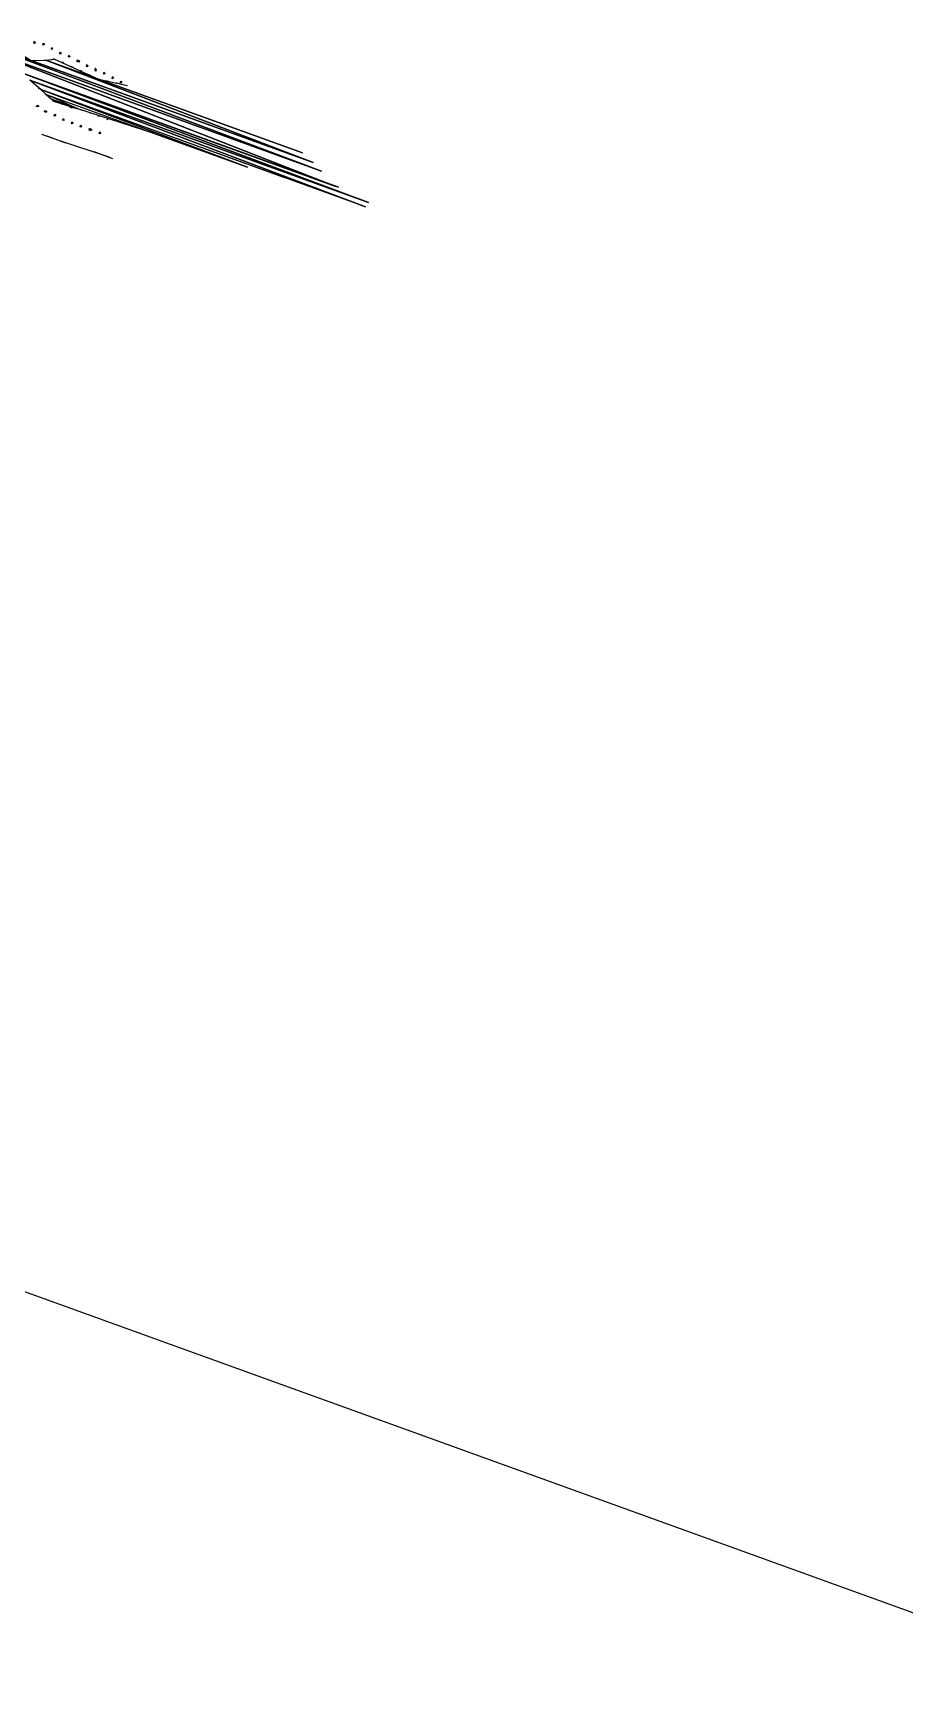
# Model space of a CAD drawing. Header units: feet. Extents: x 2484883 to 2491360, y 414166 to 419420.
# Drawn here: x 2489227 to 2489964, y 414166 to 415565 of the extents above; entities that cross this region are included whole.
import ezdxf

# ---------------------------------------------------------------- set-up
doc = ezdxf.new("R2010")
doc.units = ezdxf.units.FT
for name, color, linetype in [('EXISTING_DETAIL', 9, 'Continuous'), ('SITE_BASE', 8, 'Continuous'), ('WETLAND_EXPANSION', 1, 'Continuous'), ('WETLANDS', 5, 'Continuous')]:
    doc.layers.add(name, color=color, linetype=linetype)

msp = doc.modelspace()

# ---------------------------------------------------------------- linework, layer by layer
at = {"layer": 'EXISTING_DETAIL'}
for p, q in [((2489234.3, 415480.1), (2489242.8, 415477)), ((2489250.3, 415474.4), (2489291.1, 415460.8))]:
    msp.add_line(p, q, dxfattribs=at)
at = {"layer": 'SITE_BASE'}
for p, q in [((2489228, 415542.5), (2489229.1, 415542.2)), ((2489236.6, 415543), (2489237.7, 415542.7)), ((2489244.1, 415543.9), (2489245.2, 415543.5)), ((2489251.6, 415541.2), (2489252.7, 415540.8)), ((2489258.7, 415537.5), (2489260.8, 415536.7)), ((2489267.2, 415534.4), (2489267.8, 415532.9)), ((2489274.2, 415530.6), (2489275.3, 415530.3)), ((2489281.3, 415526.9), (2489282.3, 415526.5)), ((2489289.1, 415525.3), (2489290.2, 415524.9)), ((2489296.9, 415523.6), (2489298, 415523.2)), ((2489232.4, 415518.1), (2489231.7, 415519.5)), ((2489238, 415513.7), (2489237, 415514)), ((2489244.3, 415507.8), (2489243.2, 415508.2)), ((2489251.8, 415505.1), (2489250.7, 415505.5)), ((2489260.3, 415502), (2489258.1, 415502.8)), ((2489268.1, 415500.4), (2489267, 415500.8)), ((2489275.5, 415497.7), (2489274.5, 415498.1)), ((2489283, 415495), (2489281.9, 415495.4)), ((2489290.4, 415492.3), (2489289.4, 415492.7)), ((2489238.6, 415478.6), (2489254.5, 415472.8)), ((2489278.3, 415465.4), (2489294.3, 415459.6))]:
    msp.add_line(p, q, dxfattribs=at)
msp.add_lwpolyline([(2486094.4, 419420.2), (2491359.8, 417516.5), (2490148.3, 414165.8), (2484882.9, 416069.5), (2486094.4, 419420.2)], dxfattribs=at)
at = {"layer": 'WETLAND_EXPANSION'}
for points in [[(2489227.7, 415558.3), (2489227.3, 415557.2), (2489228.8, 415557.9), (2489227.7, 415558.3)], [(2489227.3, 415557.2), (2489228.8, 415557.9), (2489228.4, 415556.8), (2489227.3, 415557.2)], [(2489235.5, 415556.7), (2489235.1, 415555.6), (2489236.6, 415556.3), (2489235.5, 415556.7)], [(2489235.1, 415555.6), (2489236.6, 415556.3), (2489236.2, 415555.2), (2489235.1, 415555.6)], [(2489242.6, 415552.9), (2489242.2, 415551.8), (2489243.6, 415552.5), (2489242.6, 415552.9)], [(2489242.2, 415551.8), (2489243.6, 415552.5), (2489243.3, 415551.5), (2489242.2, 415551.8)], [(2489249.6, 415549.1), (2489249.3, 415548.1), (2489250.7, 415548.8), (2489249.6, 415549.1)], [(2489249.3, 415548.1), (2489250.7, 415548.8), (2489250.3, 415547.7), (2489249.3, 415548.1)], [(2489257.1, 415546.5), (2489256.7, 415545.4), (2489258.2, 415546.1), (2489257.1, 415546.5)], [(2489256.7, 415545.4), (2489258.2, 415546.1), (2489257.8, 415545), (2489256.7, 415545.4)], [(2489264.2, 415542.7), (2489263.8, 415541.6), (2489266.3, 415541.9), (2489264.2, 415542.7)], [(2489263.8, 415541.6), (2489266.3, 415541.9), (2489265.9, 415540.9), (2489263.8, 415541.6)], [(2489272.3, 415538.6), (2489271.9, 415537.5), (2489273.3, 415538.2), (2489272.3, 415538.6)], [(2489271.9, 415537.5), (2489273.3, 415538.2), (2489273, 415537.1), (2489271.9, 415537.5)], [(2489279.7, 415535.9), (2489279.3, 415534.8), (2489280.4, 415534.4), (2489279.7, 415535.9)], [(2489279.3, 415534.8), (2489280.4, 415534.4), (2489280, 415533.4), (2489279.3, 415534.8)], [(2489286.8, 415532.1), (2489286.4, 415531), (2489287.8, 415531.7), (2489286.8, 415532.1)], [(2489286.4, 415531), (2489287.8, 415531.7), (2489287.5, 415530.7), (2489286.4, 415531)], [(2489293.8, 415528.4), (2489293.5, 415527.3), (2489294.9, 415528), (2489293.8, 415528.4)], [(2489293.5, 415527.3), (2489294.9, 415528), (2489294.5, 415526.9), (2489293.5, 415527.3)], [(2489300.9, 415524.6), (2489300.5, 415523.5), (2489302, 415524.2), (2489300.9, 415524.6)], [(2489300.5, 415523.5), (2489302, 415524.2), (2489301.6, 415523.2), (2489300.5, 415523.5)], [(2489231, 415504.2), (2489229.5, 415503.5), (2489232, 415503.8), (2489231, 415504.2)], [(2489229.5, 415503.5), (2489232, 415503.8), (2489230.6, 415503.1), (2489229.5, 415503.5)], [(2489237.7, 415499.4), (2489236.6, 415499.7), (2489238.7, 415499), (2489237.7, 415499.4)], [(2489236.6, 415499.7), (2489238.7, 415499), (2489237.3, 415498.3), (2489236.6, 415499.7)], [(2489245.1, 415496.7), (2489244.7, 415495.6), (2489246.2, 415496.3), (2489245.1, 415496.7)], [(2489244.7, 415495.6), (2489246.2, 415496.3), (2489245.8, 415495.2), (2489244.7, 415495.6)], [(2489252.2, 415492.9), (2489251.8, 415491.8), (2489253.2, 415492.5), (2489252.2, 415492.9)], [(2489251.8, 415491.8), (2489253.2, 415492.5), (2489252.8, 415491.5), (2489251.8, 415491.8)], [(2489259.6, 415490.2), (2489259.2, 415489.2), (2489260.7, 415489.8), (2489259.6, 415490.2)], [(2489259.2, 415489.2), (2489260.7, 415489.8), (2489260.3, 415488.8), (2489259.2, 415489.2)], [(2489267.1, 415487.5), (2489266.7, 415486.5), (2489268.1, 415487.1), (2489267.1, 415487.5)], [(2489266.7, 415486.5), (2489268.1, 415487.1), (2489267.7, 415486.1), (2489266.7, 415486.5)], [(2489274.5, 415484.8), (2489274.1, 415483.8), (2489276.6, 415484.1), (2489274.5, 415484.8)], [(2489274.1, 415483.8), (2489276.6, 415484.1), (2489276.2, 415483), (2489274.1, 415483.8)], [(2489283, 415481.8), (2489282.6, 415480.7), (2489284.1, 415481.4), (2489283, 415481.8)], [(2489282.6, 415480.7), (2489284.1, 415481.4), (2489283.7, 415480.3), (2489282.6, 415480.7)]]:
    msp.add_lwpolyline(points, dxfattribs=at)
at = {"layer": 'WETLANDS'}
for points in [[(2489160.7, 415582.5), (2489225.5, 415542.2), (2489151, 415569.2), (2489463.8, 415456.1), (2489225.5, 415542.2), (2489237.7, 415542.7), (2489463.8, 415456.1), (2489237.7, 415542.7), (2489454.7, 415464.2), (2489282.3, 415526.5), (2489306.9, 415521.2)], [(2489180.3, 415553.8), (2489482.9, 415435.9), (2489180.3, 415553.8), (2489470.7, 415448.8), (2489148.4, 415565.3)], [(2489151, 415569.2), (2489470.7, 415448.8), (2489151, 415569.2)], [(2489245.2, 415543.5), (2489282.3, 415526.5), (2489237.7, 415542.7), (2489245.2, 415543.5)], [(2489215.9, 415532.5), (2489485.1, 415435.2), (2489215.9, 415532.5), (2489482.9, 415435.9), (2489215.9, 415532.5)], [(2489218.1, 415531.7), (2489510.5, 415422.4), (2489218.1, 415531.7), (2489485.1, 415435.2), (2489218.1, 415531.7)], [(2489507.9, 415418.5), (2489233.5, 415517.7), (2489224.4, 415525.8), (2489507.9, 415418.5), (2489224.4, 415525.8), (2489510.5, 415422.4), (2489224.4, 415525.8)], [(2489439.8, 415443.1), (2489233.5, 415517.7), (2489408.2, 415452.1), (2489233.5, 415517.7), (2489238, 415513.7), (2489408.2, 415452.1)], [(2489238, 415513.7), (2489242.6, 415509.6), (2489264.9, 415501.5), (2489238, 415513.7), (2489329.5, 415480.6), (2489264.9, 415501.5), (2489242.6, 415509.6), (2489244.3, 415507.8), (2489264.9, 415501.5), (2489238, 415513.7)]]:
    msp.add_lwpolyline(points, dxfattribs=at)

doc.saveas('drawing.dxf')
